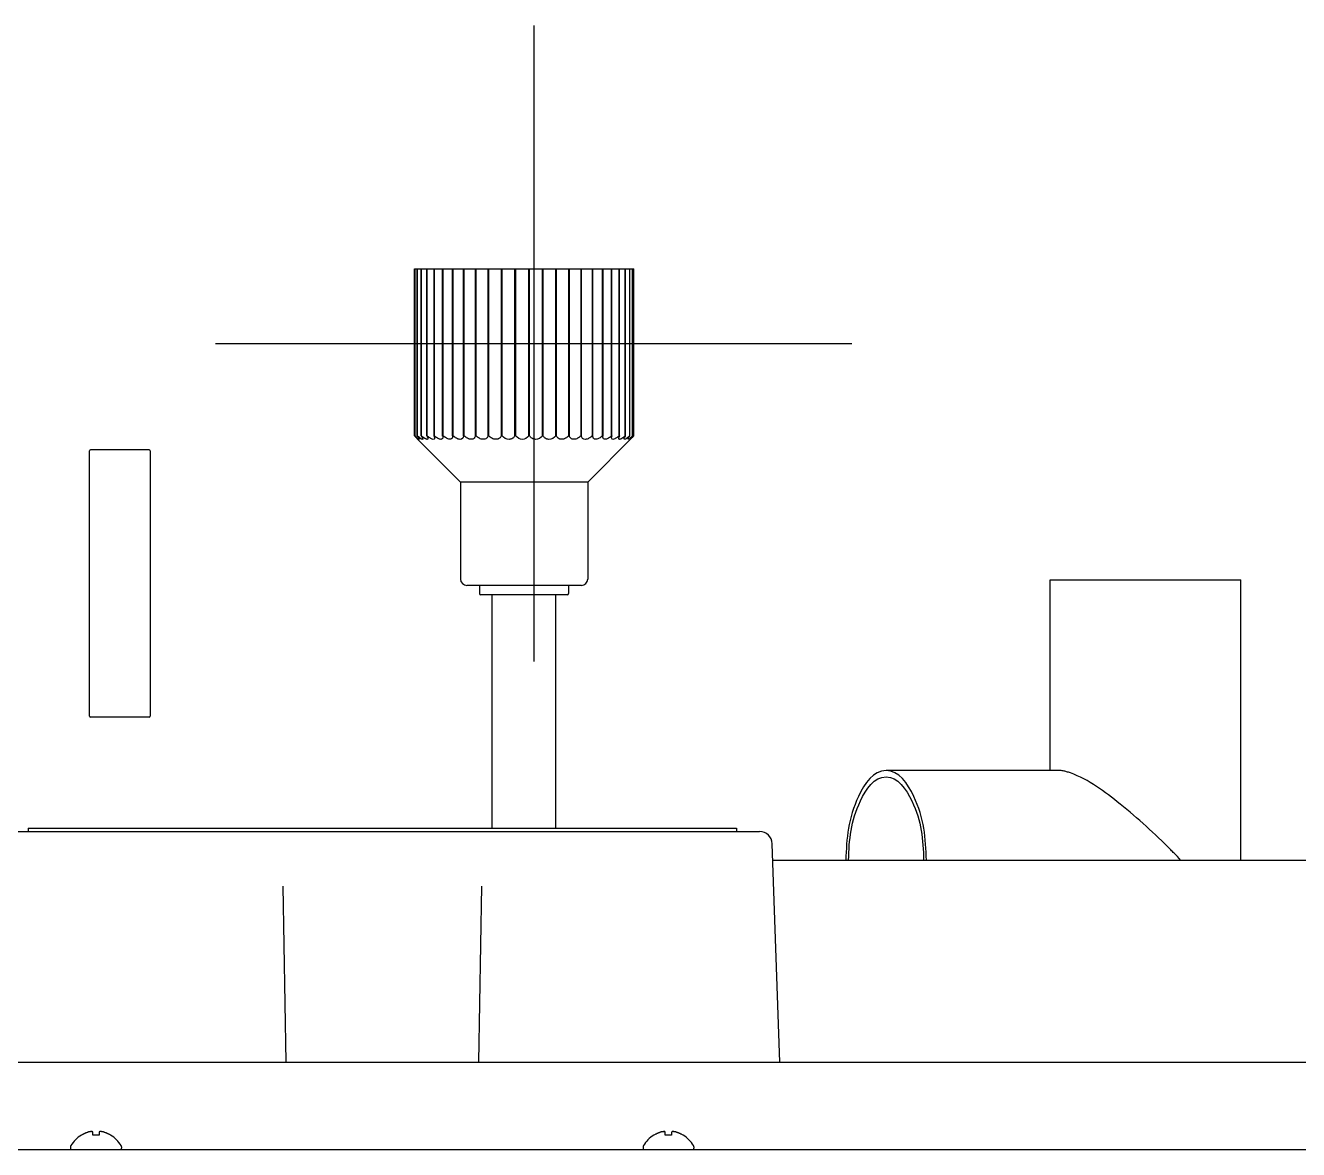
# Model space of a CAD drawing. Header units: millimetres. Extents: x 2355 to 9028, y 2010 to 7655.
# Drawn here: x 6141.1 to 6341.3, y 3155.7 to 3332.4 of the extents above; entities that cross this region are included whole.
import ezdxf

# ---------------------------------------------------------------- set-up
doc = ezdxf.new("R2010")
doc.units = ezdxf.units.MM
doc.header["$LTSCALE"] = 739.2
doc.layers.get('0').update_dxf_attribs({"linetype": 'CONTINUOUS'})
doc.layers.add('ASSI', color=7, linetype='CONTINUOUS')
doc.layers.add('GEOM', color=7, linetype='CONTINUOUS')

msp = doc.modelspace()

# ---------------------------------------------------------------- linework, layer by layer
at = {"color": 4}
for p, q in [((6221.03, 3332.43), (6221.03, 3232.43)), ((6171.03, 3282.43), (6271.03, 3282.43))]:
    msp.add_line(p, q, dxfattribs=at)
at = {"color": 7, "linetype": 'Continuous'}
for p, q in [((6151.22, 3223.83), (6151.22, 3265.53)), ((6160.57, 3265.68), (6151.37, 3265.68)), ((6160.72, 3265.53), (6160.72, 3223.83)), ((6212.52, 3244.38), (6212.52, 3243.08)), ((6226.52, 3244.38), (6226.52, 3243.08)), ((6160.57, 3223.68), (6151.37, 3223.68)), ((6151.29, 3158.48), (6151.22, 3158.47)), ((6151.72, 3157.92), (6151.72, 3158.47)), ((6152.72, 3158.47), (6152.72, 3157.92)), ((6153.15, 3158.48), (6153.13, 3158.48)), ((6241.29, 3158.48), (6241.22, 3158.47)), ((6241.72, 3157.92), (6241.72, 3158.47)), ((6242.72, 3158.47), (6242.72, 3157.92)), ((6243.15, 3158.48), (6243.13, 3158.48)), ((6149.92, 3157.92), (6149.92, 3157.95)), ((6154.52, 3157.95), (6154.52, 3157.92)), ((6239.92, 3157.92), (6239.92, 3157.95)), ((6244.52, 3157.95), (6244.52, 3157.92))]:
    msp.add_line(p, q, dxfattribs=at)
for centre, radius, start, end in [((6151.37, 3265.53), 0.15, 90, 180), ((6160.57, 3265.53), 0.15, 360, 90), ((6151.37, 3223.83), 0.15, 180, 270), ((6160.57, 3223.83), 0.15, 270, 0), ((6152.39, 3153.91), 4.7, 108.4656, 110.5187), ((6152.38, 3153.93), 4.68, 107.3773, 108.465), ((6152.38, 3153.95), 4.67, 106.3949, 107.3772), ((6152.37, 3153.98), 4.64, 104.3176, 106.3964), ((6151.47, 3156.5), 1.98, 94.6009, 95.2558), ((6151.47, 3156.51), 1.97, 93.2166, 94.6016), ((6151.47, 3156.53), 1.96, 92.3765, 93.2159), ((6151.47, 3156.53), 1.95, 91.1544, 92.3767), ((6151.47, 3156.54), 1.95, 89.0741, 91.1541), ((6151.47, 3156.53), 1.95, 88.0037, 89.0738), ((6151.47, 3156.53), 1.96, 86.9771, 88.0037), ((6151.47, 3156.52), 1.97, 85.714, 86.9767), ((6151.47, 3156.51), 1.98, 84.8627, 85.7144), ((6151.47, 3156.48), 2.01, 82.7256, 84.8598), ((6152.98, 3156.48), 2.01, 95.1401, 97.2744), ((6152.97, 3156.51), 1.98, 94.2856, 95.1372), ((6152.97, 3156.52), 1.97, 93.0233, 94.286), ((6152.97, 3156.53), 1.96, 91.9964, 93.0228), ((6152.97, 3156.53), 1.95, 90.9261, 91.9964), ((6152.97, 3156.54), 1.95, 88.8459, 90.9258), ((6152.97, 3156.53), 1.96, 87.6233, 88.8455), ((6152.97, 3156.53), 1.96, 86.7841, 87.6235), ((6152.97, 3156.51), 1.97, 85.3984, 86.7833), ((6152.97, 3156.48), 2.01, 82.7259, 84.7415), ((6152.08, 3153.98), 4.64, 73.6036, 75.6824), ((6152.07, 3153.95), 4.67, 72.6228, 73.6051), ((6152.06, 3153.93), 4.68, 71.535, 72.6227), ((6152.06, 3153.91), 4.7, 69.4813, 71.5344), ((6242.39, 3153.91), 4.7, 108.4656, 110.5187), ((6242.38, 3153.93), 4.68, 107.3773, 108.465), ((6242.38, 3153.95), 4.67, 106.3949, 107.3772), ((6242.37, 3153.98), 4.64, 104.3176, 106.3964), ((6241.47, 3156.5), 1.98, 94.6009, 95.2558), ((6241.47, 3156.51), 1.97, 93.2166, 94.6016), ((6241.47, 3156.53), 1.96, 92.3765, 93.2159), ((6241.47, 3156.53), 1.95, 91.1544, 92.3767), ((6241.47, 3156.54), 1.95, 89.0741, 91.1541), ((6241.47, 3156.53), 1.95, 88.0037, 89.0738), ((6241.47, 3156.53), 1.96, 86.9771, 88.0037), ((6241.47, 3156.52), 1.97, 85.714, 86.9767), ((6241.47, 3156.51), 1.98, 84.8627, 85.7144), ((6241.47, 3156.48), 2.01, 82.7256, 84.8598), ((6242.98, 3156.48), 2.01, 95.1401, 97.2744), ((6242.97, 3156.51), 1.98, 94.2856, 95.1372), ((6242.97, 3156.52), 1.97, 93.0233, 94.286), ((6242.97, 3156.53), 1.96, 91.9964, 93.0228), ((6242.97, 3156.53), 1.95, 90.9261, 91.9964), ((6242.97, 3156.54), 1.95, 88.8459, 90.9258), ((6242.97, 3156.53), 1.96, 87.6233, 88.8455), ((6242.97, 3156.53), 1.96, 86.7841, 87.6235), ((6242.97, 3156.51), 1.97, 85.3984, 86.7833), ((6242.97, 3156.48), 2.01, 82.7259, 84.7415), ((6242.08, 3153.98), 4.64, 73.6036, 75.6824), ((6242.07, 3153.95), 4.67, 72.6228, 73.6051), ((6242.06, 3153.93), 4.68, 71.535, 72.6227), ((6242.06, 3153.91), 4.7, 69.4813, 71.5344), ((6152.42, 3153.86), 4.8, 121.3727, 149.6988), ((6152.41, 3153.87), 4.75, 118.9687, 121.5341), ((6152.41, 3153.87), 4.75, 118.0074, 118.9684), ((6152.41, 3153.87), 4.75, 116.6813, 118.0074), ((6152.4, 3153.88), 4.74, 115.5402, 116.6812), ((6152.4, 3153.88), 4.74, 114.5722, 115.5402), ((6152.4, 3153.89), 4.73, 113.3175, 114.5722), ((6152.4, 3153.89), 4.73, 112.5474, 113.3174), ((6152.39, 3153.9), 4.72, 111.0025, 112.5476), ((6152.39, 3153.9), 4.72, 110.5181, 111.0023), ((6152.22, 3154.17), 3.79, 92.5489, 97.5994), ((6152.22, 3154.18), 3.77, 87.4559, 92.5439), ((6152.22, 3154.17), 3.79, 82.4006, 87.451), ((6152.05, 3153.9), 4.72, 68.9977, 69.4819), ((6152.05, 3153.9), 4.72, 67.4524, 68.9975), ((6152.05, 3153.89), 4.73, 66.6826, 67.4526), ((6152.04, 3153.89), 4.73, 65.4278, 66.6825), ((6152.04, 3153.88), 4.74, 64.4598, 65.4278), ((6152.04, 3153.88), 4.74, 63.3188, 64.4598), ((6152.04, 3153.87), 4.75, 61.9926, 63.3187), ((6152.04, 3153.87), 4.75, 61.0316, 61.9926), ((6152.04, 3153.87), 4.75, 58.4659, 61.0313), ((6152.02, 3153.86), 4.8, 30.3012, 58.6273), ((6242.42, 3153.86), 4.8, 121.3727, 149.6988), ((6242.41, 3153.87), 4.75, 118.9687, 121.5341), ((6242.41, 3153.87), 4.75, 118.0074, 118.9684), ((6242.41, 3153.87), 4.75, 116.6813, 118.0074), ((6242.4, 3153.88), 4.74, 115.5402, 116.6812), ((6242.4, 3153.88), 4.74, 114.5722, 115.5402), ((6242.4, 3153.89), 4.73, 113.3175, 114.5722), ((6242.4, 3153.89), 4.73, 112.5474, 113.3174), ((6242.39, 3153.9), 4.72, 111.0025, 112.5476), ((6242.39, 3153.9), 4.72, 110.5181, 111.0023), ((6242.22, 3154.17), 3.79, 92.5489, 97.5994), ((6242.22, 3154.18), 3.77, 87.4559, 92.5439), ((6242.22, 3154.17), 3.79, 82.4006, 87.451), ((6242.05, 3153.9), 4.72, 68.9977, 69.4819), ((6242.05, 3153.9), 4.72, 67.4524, 68.9975), ((6242.05, 3153.89), 4.73, 66.6826, 67.4526), ((6242.04, 3153.89), 4.73, 65.4278, 66.6825), ((6242.04, 3153.88), 4.74, 64.4598, 65.4278), ((6242.04, 3153.88), 4.74, 63.3188, 64.4598), ((6242.04, 3153.87), 4.75, 61.9926, 63.3187), ((6242.04, 3153.87), 4.75, 61.0316, 61.9926), ((6242.04, 3153.87), 4.75, 58.4659, 61.0313), ((6242.02, 3153.86), 4.8, 30.3012, 58.6273)]:
    msp.add_arc(centre, radius, start, end, dxfattribs=at)
at = {"layer": 'ASSI', "color": 7, "linetype": 'Continuous'}
for p, q in [((6302.22, 3215.28), (6302.22, 3245.28)), ((6214.52, 3206.18), (6214.52, 3242.88)), ((6224.52, 3206.18), (6224.52, 3242.88)), ((6303.65, 3215.28), (6276.44, 3215.28)), ((6148.22, 3156.08), (6148.22, 3155.88)), ((6156.22, 3156.08), (6156.22, 3155.88)), ((6238.22, 3156.08), (6238.22, 3155.88)), ((6246.22, 3156.08), (6246.22, 3155.88))]:
    msp.add_line(p, q, dxfattribs=at)
for centre, radius, start, end in [((6254.97, 3137.77), 92.8, 44.0251, 44.4773), ((6264.57, 3147.02), 79.48, 42.9557, 44.0392), ((6152.42, 3153.86), 4.8, 121.3727, 149.6988), ((6152.02, 3153.86), 4.8, 30.3012, 58.6273), ((6242.42, 3153.86), 4.8, 121.3727, 149.6988), ((6242.02, 3153.86), 4.8, 30.3012, 58.6273), ((6148.62, 3156.08), 0.4, 149.6988, 180), ((6148.62, 3155.88), 0.4, 180, 210.6364), ((6155.82, 3156.08), 0.4, 0, 30.3012), ((6155.82, 3155.88), 0.4, 329.3636, 360), ((6238.62, 3156.08), 0.4, 149.6988, 180), ((6238.62, 3155.88), 0.4, 180, 210.6364), ((6245.82, 3156.08), 0.4, 0, 30.3012), ((6245.82, 3155.88), 0.4, 329.3636, 360)]:
    msp.add_arc(centre, radius, start, end, dxfattribs=at)
for points, knots in [([(6276.44, 3215.28), (6274.45, 3215.28), (6270.63, 3209.63), (6270.2, 3204.59), (6270.11, 3201.18)], [0, 0, 0, 0, 0.368488, 1, 1, 1, 1]), ([(6282.77, 3201.18), (6282.68, 3204.59), (6282.25, 3209.63), (6278.42, 3215.28), (6276.44, 3215.28)], [0, 0, 0, 0, 0.631512, 1, 1, 1, 1]), ([(6304.27, 3215.21), (6304.16, 3215.23), (6303.95, 3215.26), (6303.73, 3215.28), (6303.63, 3215.28)], [0, 0, 0, 0, 0.523736, 1, 1, 1, 1]), ([(6305.41, 3214.89), (6305.22, 3214.96), (6304.84, 3215.08), (6304.46, 3215.18), (6304.27, 3215.21)], [0, 0, 0, 0, 0.528195, 1, 1, 1, 1]), ([(6321.19, 3202.79), (6318.68, 3205.35), (6313.77, 3209.77), (6308.3, 3213.83), (6305.41, 3214.89)], [0, 0, 0, 0, 0.5379, 1, 1, 1, 1]), ([(6270.53, 3201.18), (6270.62, 3204.35), (6271.03, 3209.04), (6274.59, 3214.28), (6276.44, 3214.28)], [0, 0, 0, 0, 0.631499, 1, 1, 1, 1]), ([(6276.44, 3214.28), (6278.28, 3214.28), (6281.85, 3209.04), (6282.25, 3204.35), (6282.34, 3201.18)], [0, 0, 0, 0, 0.368501, 1, 1, 1, 1])]:
    msp.add_open_spline(points, degree=3, knots=knots, dxfattribs=at)
at = {"layer": 'GEOM', "color": 7, "linetype": 'Continuous'}
for p, q in [((6202.27, 3267.88), (6202.27, 3294.18)), ((6202.27, 3294.18), (6208.26, 3294.18)), ((6202.37, 3267.88), (6202.37, 3294.18)), ((6202.38, 3267.88), (6202.38, 3294.18)), ((6202.73, 3267.88), (6202.73, 3294.18)), ((6202.76, 3267.88), (6202.76, 3294.18)), ((6203.36, 3267.88), (6203.36, 3294.18)), ((6203.4, 3267.88), (6203.4, 3294.18)), ((6204.24, 3267.88), (6204.24, 3294.18)), ((6204.3, 3267.88), (6204.3, 3294.18)), ((6205.37, 3267.88), (6205.37, 3294.18)), ((6205.43, 3267.88), (6205.43, 3294.18)), ((6206.71, 3267.88), (6206.71, 3294.18)), ((6206.79, 3267.88), (6206.79, 3294.18)), ((6208.26, 3267.88), (6208.26, 3294.18)), ((6208.26, 3294.18), (6231.94, 3294.18)), ((6208.35, 3267.88), (6208.35, 3294.18)), ((6209.99, 3267.88), (6209.99, 3294.18)), ((6210.09, 3267.88), (6210.09, 3294.18)), ((6211.87, 3267.88), (6211.87, 3294.18)), ((6211.97, 3267.88), (6211.97, 3294.18)), ((6213.86, 3267.88), (6213.86, 3294.18)), ((6213.97, 3267.88), (6213.97, 3294.18)), ((6215.95, 3267.88), (6215.95, 3294.18)), ((6216.06, 3267.88), (6216.06, 3294.18)), ((6218.09, 3267.88), (6218.09, 3294.18)), ((6218.21, 3267.88), (6218.21, 3294.18)), ((6220.26, 3267.88), (6220.26, 3294.18)), ((6220.38, 3267.88), (6220.38, 3294.18)), ((6222.41, 3267.88), (6222.41, 3294.18)), ((6222.53, 3267.88), (6222.53, 3294.18)), ((6224.52, 3267.88), (6224.52, 3294.18)), ((6224.63, 3267.88), (6224.63, 3294.18)), ((6226.55, 3267.88), (6226.55, 3294.18)), ((6226.66, 3267.88), (6226.66, 3294.18)), ((6228.47, 3267.88), (6228.47, 3294.18)), ((6228.57, 3267.88), (6228.57, 3294.18)), ((6230.25, 3267.88), (6230.25, 3294.18)), ((6230.34, 3267.88), (6230.34, 3294.18)), ((6231.86, 3267.88), (6231.86, 3294.18)), ((6231.94, 3267.88), (6231.94, 3294.18)), ((6231.95, 3294.18), (6233.34, 3294.18)), ((6233.27, 3267.88), (6233.27, 3294.18)), ((6233.34, 3267.88), (6233.34, 3294.18)), ((6233.35, 3294.18), (6234.53, 3294.18)), ((6234.47, 3267.88), (6234.47, 3294.18)), ((6234.53, 3267.88), (6234.53, 3294.18)), ((6234.53, 3294.18), (6236.77, 3294.18)), ((6235.43, 3267.88), (6235.43, 3294.18)), ((6235.47, 3267.88), (6235.47, 3294.18)), ((6236.14, 3267.88), (6236.14, 3294.18)), ((6236.17, 3267.88), (6236.17, 3294.18)), ((6236.59, 3267.88), (6236.59, 3294.18)), ((6236.61, 3267.88), (6236.61, 3294.18)), ((6236.77, 3267.88), (6236.77, 3294.18)), ((6236.77, 3267.88), (6236.77, 3294.18)), ((6202.32, 3267.83), (6202.27, 3267.88)), ((6202.38, 3267.88), (6202.37, 3267.88)), ((6202.76, 3267.88), (6202.73, 3267.88)), ((6209.52, 3260.63), (6202.81, 3267.34)), ((6203.4, 3267.88), (6203.36, 3267.88)), ((6204.3, 3267.88), (6204.24, 3267.88)), ((6205.43, 3267.88), (6205.37, 3267.88)), ((6206.79, 3267.88), (6206.71, 3267.88)), ((6208.26, 3267.88), (6208.27, 3267.76)), ((6208.35, 3267.88), (6208.26, 3267.88)), ((6210.09, 3267.88), (6209.99, 3267.88)), ((6211.97, 3267.88), (6211.87, 3267.88)), ((6213.97, 3267.88), (6213.86, 3267.88)), ((6216.06, 3267.88), (6215.95, 3267.88)), ((6218.21, 3267.88), (6218.09, 3267.88)), ((6220.38, 3267.88), (6220.26, 3267.88)), ((6222.53, 3267.88), (6222.41, 3267.88)), ((6224.63, 3267.88), (6224.52, 3267.88)), ((6226.66, 3267.88), (6226.55, 3267.88)), ((6228.57, 3267.88), (6228.47, 3267.88)), ((6229.52, 3260.63), (6236.53, 3267.63)), ((6230.34, 3267.88), (6230.25, 3267.88)), ((6230.34, 3267.8), (6230.34, 3267.88)), ((6231.94, 3267.88), (6231.86, 3267.88)), ((6231.91, 3267.68), (6231.94, 3267.88)), ((6233.34, 3267.88), (6233.27, 3267.88)), ((6234.53, 3267.88), (6234.47, 3267.88)), ((6235.47, 3267.88), (6235.43, 3267.88)), ((6236.17, 3267.88), (6236.14, 3267.88)), ((6236.61, 3267.88), (6236.59, 3267.88)), ((6236.69, 3267.79), (6236.77, 3267.88)), ((6236.77, 3267.88), (6236.77, 3267.88)), ((6209.52, 3260.63), (6209.52, 3245.38)), ((6229.52, 3260.63), (6209.52, 3260.63)), ((6229.52, 3260.63), (6229.52, 3245.38)), ((6302.22, 3215.28), (6302.22, 3245.28)), ((6302.22, 3245.28), (6332.22, 3245.28)), ((6332.22, 3201.18), (6332.22, 3245.28)), ((6228.52, 3244.38), (6210.52, 3244.38)), ((6226.32, 3242.88), (6212.72, 3242.88)), ((6137.9, 3205.68), (6256.54, 3205.68)), ((6141.53, 3206.18), (6141.53, 3205.68)), ((6141.53, 3206.18), (6252.91, 3206.18)), ((6252.91, 3206.18), (6252.91, 3205.68)), ((6259.74, 3169.42), (6258.54, 3203.75)), ((6182.1, 3169.42), (6181.62, 3197.06)), ((6212.82, 3197.06), (6212.34, 3169.42))]:
    msp.add_line(p, q, dxfattribs=at)
at = {"layer": 'GEOM', "linetype": 'Continuous'}
for p, q in [((6258.63, 3201.18), (6375.9, 3201.18)), ((5918.7, 3169.42), (6715.74, 3169.42)), ((5893.19, 3155.68), (6741.26, 3155.68))]:
    msp.add_line(p, q, dxfattribs=at)
at = {"layer": 'GEOM', "color": 7, "linetype": 'Continuous'}
for centre, radius, start, end in [((6248.73, 3313.78), 65.31, 224.7213, 224.9671), ((6203.88, 3267.24), 1.61, 22.3238, 23.1177), ((6205.55, 3267.55), 1.21, 15.0736, 15.6945), ((6234.72, 3267.34), 1.48, 158.7564, 159.5637), ((6236.39, 3266.89), 2.11, 152.0807, 152.7733), ((6195.16, 3308.95), 58.46, 315.025, 315.2498), ((6210.52, 3245.38), 1, 180, 270), ((6228.52, 3245.38), 1, 270, 360), ((6212.72, 3243.08), 0.2, 180, 270), ((6226.32, 3243.08), 0.2, 270, 360), ((6256.54, 3203.68), 2, 2, 90)]:
    msp.add_arc(centre, radius, start, end, dxfattribs=at)
for points, knots in [([(6202.37, 3267.88), (6202.43, 3267.81), (6202.53, 3267.69), (6202.68, 3267.54), (6202.76, 3267.42), (6202.82, 3267.37), (6202.82, 3267.35)], [0, 0, 0, 0, 0.369515, 0.682059, 0.90564, 1, 1, 1, 1]), ([(6203.07, 3267.37), (6203.07, 3267.35), (6202.99, 3267.35), (6202.94, 3267.4), (6202.8, 3267.49), (6202.62, 3267.66), (6202.46, 3267.8), (6202.38, 3267.88)], [0, 0, 0, 0, 0.065775, 0.155834, 0.281481, 0.609588, 1, 1, 1, 1]), ([(6202.82, 3267.35), (6202.82, 3267.34), (6202.77, 3267.39), (6202.73, 3267.42), (6202.63, 3267.52), (6202.56, 3267.59), (6202.52, 3267.63)], [0, 0, 0, 0, 0.06087, 0.266453, 0.590198, 1, 1, 1, 1]), ([(6202.73, 3267.88), (6202.81, 3267.77), (6202.93, 3267.63), (6203.03, 3267.46), (6203.07, 3267.39), (6203.07, 3267.37)], [0, 0, 0, 0, 0.643184, 0.869353, 1, 1, 1, 1]), ([(6203.59, 3267.41), (6203.59, 3267.39), (6203.58, 3267.35), (6203.51, 3267.34), (6203.43, 3267.37), (6203.32, 3267.43), (6203.2, 3267.52), (6203, 3267.67), (6202.86, 3267.79), (6202.76, 3267.88)], [0, 0, 0, 0, 0.048846, 0.099548, 0.183576, 0.303619, 0.452615, 0.62238, 1, 1, 1, 1]), ([(6203.36, 3267.88), (6203.42, 3267.79), (6203.51, 3267.64), (6203.59, 3267.48), (6203.59, 3267.41)], [0, 0, 0, 0, 0.606182, 1, 1, 1, 1]), ([(6204.39, 3267.47), (6204.39, 3267.44), (6204.38, 3267.39), (6204.3, 3267.34), (6204.2, 3267.35), (6204, 3267.43), (6203.73, 3267.61), (6203.51, 3267.78), (6203.4, 3267.88)], [0, 0, 0, 0, 0.066133, 0.125056, 0.207169, 0.323453, 0.634493, 1, 1, 1, 1]), ([(6204.24, 3267.88), (6204.26, 3267.84), (6204.33, 3267.71), (6204.39, 3267.57), (6204.39, 3267.47)], [0, 0, 0, 0, 0.302018, 1, 1, 1, 1]), ([(6205.45, 3267.55), (6205.45, 3267.48), (6205.37, 3267.3), (6205.01, 3267.39), (6204.68, 3267.58), (6204.43, 3267.77), (6204.3, 3267.88)], [0, 0, 0, 0, 0.143208, 0.338256, 0.644572, 1, 1, 1, 1]), ([(6205.37, 3267.86), (6205.39, 3267.83), (6205.42, 3267.73), (6205.45, 3267.62), (6205.45, 3267.55)], [0, 0, 0, 0, 0.281468, 1, 1, 1, 1]), ([(6206.75, 3267.65), (6206.75, 3267.56), (6206.68, 3267.33), (6206.25, 3267.34), (6205.86, 3267.55), (6205.58, 3267.76), (6205.43, 3267.88)], [0, 0, 0, 0, 0.163271, 0.358666, 0.658012, 1, 1, 1, 1]), ([(6208.27, 3267.76), (6208.27, 3267.65), (6208.2, 3267.39), (6207.73, 3267.31), (6207.27, 3267.53), (6206.95, 3267.75), (6206.79, 3267.88)], [0, 0, 0, 0, 0.177726, 0.377194, 0.670996, 1, 1, 1, 1]), ([(6209.99, 3267.88), (6209.99, 3267.75), (6209.91, 3267.45), (6209.4, 3267.28), (6208.86, 3267.5), (6208.52, 3267.73), (6208.35, 3267.88)], [0, 0, 0, 0, 0.187306, 0.39395, 0.683873, 1, 1, 1, 1]), ([(6211.87, 3267.88), (6211.84, 3267.74), (6211.71, 3267.44), (6211.17, 3267.29), (6210.6, 3267.49), (6210.25, 3267.73), (6210.09, 3267.88)], [0, 0, 0, 0, 0.19049, 0.412739, 0.70117, 1, 1, 1, 1]), ([(6213.86, 3267.88), (6213.82, 3267.73), (6213.63, 3267.44), (6213.06, 3267.29), (6212.47, 3267.48), (6212.12, 3267.73), (6211.97, 3267.88)], [0, 0, 0, 0, 0.197619, 0.433079, 0.718061, 1, 1, 1, 1]), ([(6215.95, 3267.88), (6215.88, 3267.73), (6215.65, 3267.44), (6215.06, 3267.29), (6214.46, 3267.47), (6214.12, 3267.73), (6213.97, 3267.88)], [0, 0, 0, 0, 0.207458, 0.454192, 0.734273, 1, 1, 1, 1]), ([(6218.09, 3267.88), (6218, 3267.73), (6217.73, 3267.45), (6216.95, 3267.23), (6216.33, 3267.57), (6216.06, 3267.88)], [0, 0, 0, 0, 0.221718, 0.48115, 1, 1, 1, 1]), ([(6220.26, 3267.88), (6220.03, 3267.57), (6219.24, 3267.12), (6218.45, 3267.57), (6218.21, 3267.88)], [0, 0, 0, 0, 0.496859, 1, 1, 1, 1]), ([(6222.41, 3267.88), (6222.16, 3267.57), (6221.54, 3267.23), (6220.75, 3267.45), (6220.47, 3267.73), (6220.38, 3267.88)], [0, 0, 0, 0, 0.513015, 0.774865, 1, 1, 1, 1]), ([(6224.52, 3267.88), (6224.24, 3267.58), (6223.63, 3267.23), (6222.85, 3267.44), (6222.6, 3267.73), (6222.53, 3267.88)], [0, 0, 0, 0, 0.535392, 0.787418, 1, 1, 1, 1]), ([(6226.55, 3267.88), (6226.4, 3267.73), (6226.05, 3267.47), (6225.46, 3267.29), (6224.89, 3267.44), (6224.69, 3267.73), (6224.63, 3267.88)], [0, 0, 0, 0, 0.277647, 0.561513, 0.800054, 1, 1, 1, 1]), ([(6228.47, 3267.88), (6228.31, 3267.73), (6227.96, 3267.48), (6227.38, 3267.29), (6226.84, 3267.44), (6226.69, 3267.74), (6226.66, 3267.88)], [0, 0, 0, 0, 0.294382, 0.582114, 0.808001, 1, 1, 1, 1]), ([(6230.25, 3267.88), (6230.08, 3267.73), (6229.74, 3267.49), (6229.19, 3267.28), (6228.67, 3267.44), (6228.58, 3267.74), (6228.57, 3267.88)], [0, 0, 0, 0, 0.311612, 0.601408, 0.812372, 1, 1, 1, 1]), ([(6231.86, 3267.88), (6231.7, 3267.74), (6231.37, 3267.52), (6230.89, 3267.3), (6230.4, 3267.4), (6230.34, 3267.68), (6230.34, 3267.8)], [0, 0, 0, 0, 0.325798, 0.618373, 0.819146, 1, 1, 1, 1]), ([(6233.27, 3267.88), (6233.12, 3267.75), (6232.83, 3267.55), (6232.42, 3267.33), (6231.98, 3267.35), (6231.91, 3267.58), (6231.91, 3267.68)], [0, 0, 0, 0, 0.338558, 0.636353, 0.83252, 1, 1, 1, 1]), ([(6234.47, 3267.88), (6234.34, 3267.77), (6234.07, 3267.57), (6233.73, 3267.38), (6233.35, 3267.3), (6233.27, 3267.5), (6233.27, 3267.57)], [0, 0, 0, 0, 0.351859, 0.656243, 0.851017, 1, 1, 1, 1]), ([(6233.27, 3267.57), (6233.27, 3267.59), (6233.28, 3267.69), (6233.31, 3267.79), (6233.33, 3267.86)], [0, 0, 0, 0, 0.222838, 1, 1, 1, 1]), ([(6235.43, 3267.88), (6235.31, 3267.78), (6235.09, 3267.6), (6234.8, 3267.42), (6234.6, 3267.35), (6234.48, 3267.34), (6234.4, 3267.4), (6234.4, 3267.46), (6234.4, 3267.49)], [0, 0, 0, 0, 0.362089, 0.671088, 0.786486, 0.868512, 0.930066, 1, 1, 1, 1]), ([(6234.4, 3267.49), (6234.4, 3267.51), (6234.41, 3267.64), (6234.47, 3267.76), (6234.51, 3267.85)], [0, 0, 0, 0, 0.202217, 1, 1, 1, 1]), ([(6235.26, 3267.42), (6235.26, 3267.49), (6235.34, 3267.65), (6235.42, 3267.79), (6235.47, 3267.88)], [0, 0, 0, 0, 0.403394, 1, 1, 1, 1]), ([(6236.14, 3267.88), (6236.04, 3267.79), (6235.84, 3267.63), (6235.61, 3267.45), (6235.44, 3267.37), (6235.35, 3267.34), (6235.27, 3267.36), (6235.26, 3267.4), (6235.26, 3267.42)], [0, 0, 0, 0, 0.374757, 0.691556, 0.810513, 0.893681, 0.946085, 1, 1, 1, 1]), ([(6235.86, 3267.37), (6235.86, 3267.45), (6235.99, 3267.62), (6236.09, 3267.78), (6236.17, 3267.88)], [0, 0, 0, 0, 0.366261, 1, 1, 1, 1]), ([(6236.59, 3267.88), (6236.43, 3267.73), (6236.34, 3267.62), (6235.86, 3267.29), (6235.86, 3267.37)], [0, 0, 0, 0, 0.732347, 1, 1, 1, 1]), ([(6236.18, 3267.35), (6236.18, 3267.37), (6236.24, 3267.43), (6236.32, 3267.55), (6236.45, 3267.7), (6236.55, 3267.81), (6236.61, 3267.88)], [0, 0, 0, 0, 0.104151, 0.328412, 0.636616, 1, 1, 1, 1]), ([(6236.77, 3267.88), (6236.7, 3267.8), (6236.57, 3267.68), (6236.37, 3267.49), (6236.3, 3267.42), (6236.18, 3267.33), (6236.18, 3267.35)], [0, 0, 0, 0, 0.387417, 0.713045, 0.933467, 1, 1, 1, 1])]:
    msp.add_open_spline(points, degree=3, knots=knots, dxfattribs=at)
msp.add_open_spline([(6206.72, 3267.86), (6206.73, 3267.79), (6206.75, 3267.72), (6206.75, 3267.65)], degree=3, dxfattribs=at)

doc.saveas('drawing.dxf')
